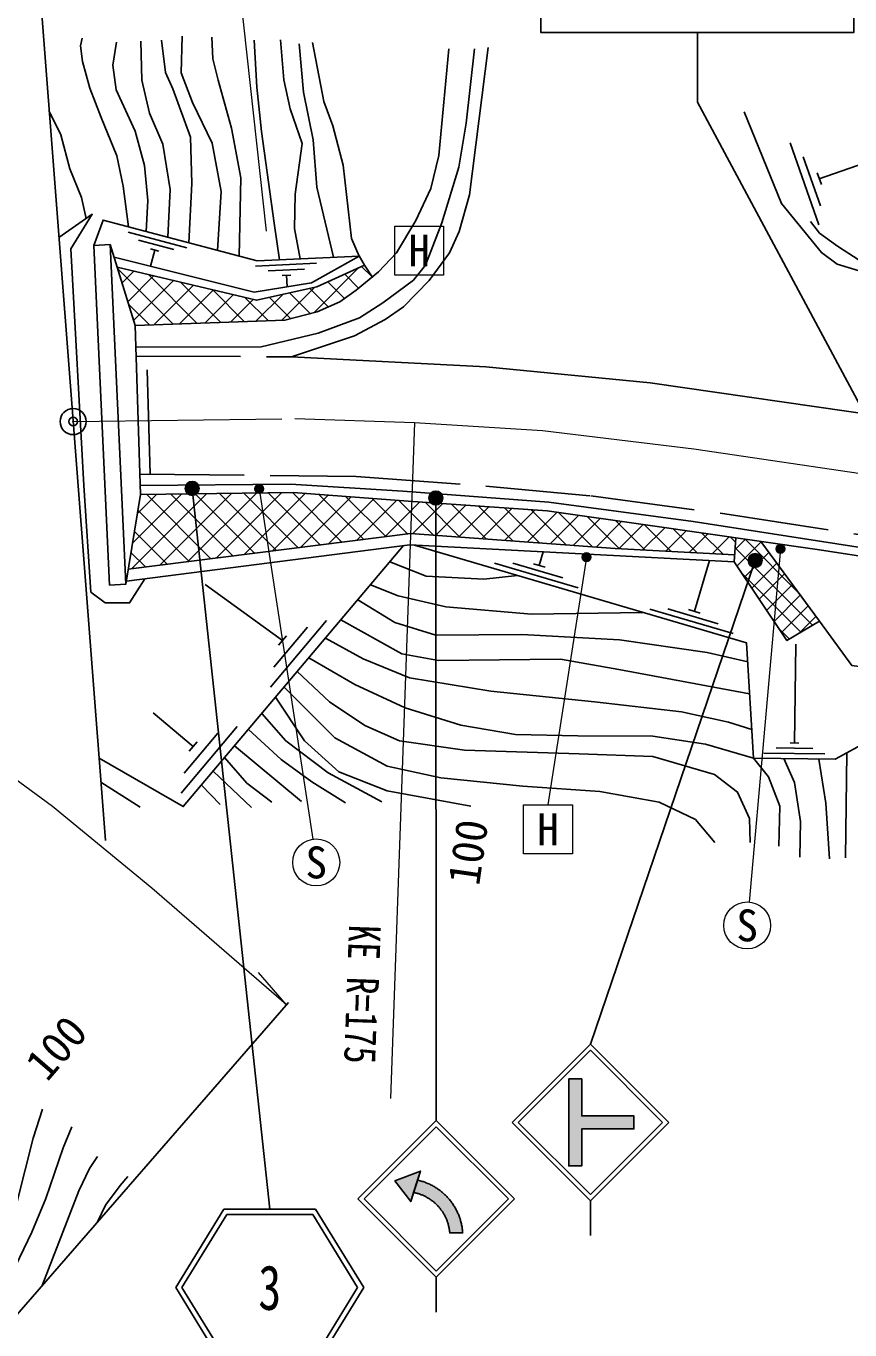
# Model space of a CAD drawing. Units: millimetres at full size, sheet at 1:1000; details may follow other scales. Extents: x 40000 to 680000, y 20000 to 380000.
# Drawn here: x 267848 to 315201, y 262702 to 337617 of the extents above; entities that cross this region are included whole.
import ezdxf
from ezdxf.enums import TextEntityAlignment as Align

# ---------------------------------------------------------------- set-up
doc = ezdxf.new("R2010")
doc.units = ezdxf.units.MM
doc.header["$LTSCALE"] = 1000
doc.header["$PDMODE"] = 32
doc.header["$PDSIZE"] = 500
doc.linetypes.add('CHAIN', pattern=[18.5, 12, -1.5, 3.5, -1.5])
doc.linetypes.add('DASHED', pattern=[7.5, 6, -1.5])
for name, color, linetype, lineweight in [('M-BGD', 7, 'Continuous', 25), ('M-BMK', 2, 'CHAIN', 13), ('M-BMK-OTRS', 5, 'Continuous', 25), ('M-BMK-SRVR', 3, 'Continuous', 25), ('M-STR-HTXT', 7, 'Continuous', 13), ('M-STR-STRC', 7, 'Continuous', 25)]:
    doc.layers.add(name, color=color, linetype=linetype, lineweight=lineweight)
doc.layers.add('M-OTRS', color=6, linetype='Continuous')
doc.styles.add('ＭＳ ゴシック', font='')
doc.styles.get('ＭＳ ゴシック').set_extended_font_data('MS Gothic')

msp = doc.modelspace()

# ---------------------------------------------------------------- hatches: boundary and pattern name
at = {"layer": 'M-STR-STRC'}
for points in [[(277059, 310839, -1), (277734, 311269, -1)], [(281463, 311150, -1), (281024, 310911, -0.41421), (281124, 311250, -0.41421)], [(291060, 310286, -1), (291735, 310715, -1)], [(300277, 307221, -1), (299838, 306982, -0.41421), (299938, 307321, -0.41421)], [(309420, 306692, -1), (310095, 307121, -1)], [(311422, 307698, -1), (310983, 307459, -0.41421), (311083, 307798, -0.41421)], [(299035, 272127), (299785, 272127), (299785, 274252), (302785, 274252), (302785, 275002), (299785, 275002), (299785, 277127), (299035, 277127)], [(290352, 271309), (290518, 271828), (289048, 271264), (289959, 270080), (290125, 270599), (290125, 270599)], [(290356, 271322), (290356, 271322), (290518, 271828), (289048, 271264), (289959, 270080), (290125, 270599), (290125, 270599)], [(292542, 269660), (292514, 269711), (292485, 269761), (292455, 269811), (292424, 269860), (292392, 269909), (292359, 269957), (292326, 270004), (292292, 270051), (292257, 270097), (292221, 270143), (292184, 270188), (292146, 270232), (292108, 270276), (292069, 270319), (292029, 270361), (291989, 270403), (291948, 270444), (291906, 270484), (291863, 270523), (291820, 270562), (291776, 270600), (291731, 270637), (291686, 270674), (291640, 270709), (291594, 270744), (291547, 270778), (291499, 270811), (291451, 270843), (291402, 270875), (291353, 270905), (291303, 270935), (291252, 270964), (291201, 270992), (291150, 271019), (291098, 271045), (291046, 271070), (290993, 271095), (290940, 271118), (290887, 271141), (290833, 271162), (290778, 271183), (290724, 271203), (290669, 271221), (290614, 271239), (290558, 271256), (290502, 271272), (290446, 271286), (290390, 271300), (290352, 271309), (290125, 270599), (290125, 270599), (290129, 270598), (290173, 270589), (290217, 270579), (290261, 270568), (290305, 270557), (290348, 270545), (290391, 270532), (290434, 270518), (290477, 270503), (290520, 270488), (290562, 270472), (290604, 270455), (290645, 270438), (290687, 270420), (290728, 270401), (290768, 270381), (290809, 270361), (290849, 270340), (290888, 270318), (290927, 270296), (290966, 270273), (291004, 270249), (291042, 270225), (291080, 270199), (291117, 270174), (291154, 270147), (291190, 270120), (291225, 270093), (291261, 270064), (291295, 270036), (291329, 270006), (291363, 269976), (291396, 269945), (291429, 269914), (291461, 269882), (291492, 269850), (291523, 269817), (291554, 269784), (291583, 269750), (291613, 269715), (291641, 269681), (291669, 269645), (291696, 269609), (291723, 269573), (291749, 269536), (291774, 269499), (291799, 269461), (291823, 269423), (291847, 269384), (291869, 269345), (291891, 269306), (291913, 269266), (291933, 269226), (291953, 269185), (291973, 269145), (291991, 269103), (292009, 269062), (292026, 269020), (292042, 268978), (292058, 268936), (292073, 268893), (292087, 268850), (292100, 268807), (292113, 268764), (292125, 268720), (292136, 268677), (292146, 268633), (292156, 268589), (292165, 268544), (292173, 268500), (292180, 268455), (292186, 268411), (292192, 268366), (292197, 268321), (292201, 268276), (292944, 268277), (292940, 268335), (292935, 268393), (292929, 268451), (292921, 268508), (292913, 268566), (292904, 268623), (292893, 268680), (292882, 268737), (292870, 268794), (292857, 268851), (292842, 268907), (292827, 268963), (292811, 269019), (292794, 269074), (292776, 269129), (292757, 269184), (292736, 269239), (292715, 269293), (292694, 269347), (292671, 269400), (292647, 269453), (292622, 269505), (292596, 269558), (292570, 269609)]]:
    msp.add_hatch(color=256, dxfattribs=at).paths.add_polyline_path(points)

# ---------------------------------------------------------------- linework, layer by layer
at = {"layer": 'M-BGD'}
for p, q in [((311766, 330909), (313416, 326189)), ((313441, 328846), (318294, 330542)), ((312521, 330113), (313511, 327281)), ((313326, 329176), (313557, 328515)), ((277090, 324881), (273707, 325779)), ((276337, 324771), (274307, 325310)), ((275245, 324750), (274997, 323816)), ((275482, 324688), (275008, 324813)), ((276304, 320494), (273104, 323694)), ((284537, 323986), (281041, 323816)), ((283853, 323652), (281755, 323550)), ((284379, 321149), (286953, 323723)), ((287736, 323204), (287135, 323805)), ((287295, 323878), (287746, 323212)), ((273362, 322859), (274037, 323535)), ((273696, 321779), (275181, 323264)), ((274029, 320698), (276325, 322994)), ((277672, 320540), (274876, 323337)), ((279040, 320587), (276727, 322899)), ((283063, 323313), (282574, 323290)), ((282818, 323302), (282851, 322631)), ((286145, 321967), (285190, 322922)), ((286961, 322565), (286162, 323364)), ((275201, 320456), (277469, 322724)), ((276665, 320506), (278613, 322454)), ((278129, 320556), (279757, 322184)), ((280408, 320633), (278579, 322462)), ((281057, 320655), (282601, 322199)), ((282521, 320705), (284420, 322603)), ((284186, 321098), (282996, 322287)), ((285215, 321483), (284153, 322544)), ((274937, 320447), (273736, 321648)), ((279593, 320605), (280901, 321913)), ((281776, 320679), (280430, 322025)), ((283067, 320802), (281839, 322030)), ((273911, 306438), (278221, 310748)), ((273965, 307906), (276788, 310729)), ((274238, 309593), (275354, 310709)), ((278471, 307013), (274783, 310701)), ((275530, 306642), (279655, 310768)), ((279727, 307172), (276178, 310720)), ((277148, 306846), (281089, 310787)), ((280983, 307330), (277574, 310739)), ((278766, 307051), (282522, 310807)), ((282238, 307489), (278969, 310758)), ((283494, 307647), (280364, 310777)), ((280385, 307255), (283895, 310765)), ((284750, 307805), (281759, 310796)), ((282003, 307459), (285212, 310668)), ((286006, 307964), (283155, 310815)), ((283621, 307663), (286529, 310571)), ((287262, 308122), (284677, 310707)), ((285240, 307867), (287846, 310473)), ((288517, 308281), (286204, 310595)), ((286858, 308071), (289163, 310376)), ((289773, 308439), (287731, 310482)), ((289985, 309642), (289257, 310369)), ((289990, 309789), (290482, 310281)), ((290067, 308452), (291802, 310187)), ((292787, 308254), (290781, 310259)), ((294312, 308143), (292304, 310151)), ((277215, 306855), (274271, 309799)), ((288477, 308276), (289990, 309789)), ((291262, 308365), (289985, 309642)), ((291385, 308356), (293122, 310093)), ((292703, 308260), (294443, 309999)), ((295838, 308031), (293826, 310043)), ((294022, 308164), (295763, 309905)), ((295340, 308068), (297083, 309811)), ((297363, 307920), (295349, 309935)), ((296658, 307972), (298366, 309679)), ((298888, 307809), (296871, 309826)), ((297976, 307876), (299603, 309503)), ((300414, 307698), (298444, 309668)), ((301934, 307592), (300093, 309433)), ((299294, 307780), (300841, 309326)), ((300613, 307684), (302079, 309150)), ((303429, 307512), (301742, 309198)), ((301935, 307592), (303317, 308973)), ((303277, 307520), (304553, 308796)), ((304923, 307432), (303392, 308963)), ((306417, 307351), (305043, 308726)), ((275959, 306697), (274074, 308582)), ((304619, 307448), (305790, 308619)), ((305962, 307376), (307027, 308441)), ((307912, 307271), (306694, 308489)), ((307304, 307304), (308263, 308263)), ((308627, 307971), (308345, 308252)), ((308542, 306834), (308644, 308209)), ((308594, 307533), (309191, 308130)), ((308708, 306586), (310097, 307975)), ((312226, 305078), (309171, 308133)), ((310076, 308003), (313442, 303424)), ((274704, 306538), (273877, 307364)), ((297344, 306621), (297576, 307409)), ((313052, 303192), (308602, 307642)), ((309134, 305952), (310546, 307364)), ((294776, 306752), (299573, 305339)), ((295820, 306757), (298698, 305909)), ((297008, 306720), (297680, 306522)), ((306266, 303992), (307125, 306908)), ((309559, 305317), (310995, 306753)), ((312387, 302796), (308934, 306249)), ((309985, 304682), (311445, 306141)), ((282589, 302319), (278147, 305539)), ((310411, 304047), (311894, 305530)), ((310837, 303413), (312343, 304919)), ((311263, 302778), (312793, 304307)), ((281893, 299635), (285118, 303456)), ((303698, 304123), (308495, 302710)), ((304742, 304128), (307620, 303280)), ((305930, 304091), (306602, 303893)), ((312275, 302729), (313242, 303696)), ((282080, 300786), (284015, 303078)), ((311722, 302400), (311097, 303025)), ((282363, 302052), (282814, 302587)), ((312016, 296424), (312097, 302103)), ((277450, 296231), (275157, 298166)), ((276754, 293546), (279979, 297367)), ((276941, 294697), (278876, 296990)), ((277224, 295963), (277675, 296498)), ((283685, 293064), (279833, 296264)), ((310961, 296139), (313061, 296109)), ((311771, 296427), (312261, 296420)), ((310257, 295849), (313757, 295799)), ((315025, 295856), (314937, 289835)), ((280814, 292725), (278598, 294801)), ((272153, 294182), (274399, 292743)), ((279006, 292883), (277923, 294001))]:
    msp.add_line(p, q, dxfattribs=at)
at = {"layer": 'M-BGD', "linetype": 'DASHED'}
for p, q in [((274170, 318651), (283104, 318615)), ((274985, 311868), (274779, 318648))]:
    msp.add_line(p, q, dxfattribs=at)
at = {"layer": 'M-BGD'}
for points in [[(273743, 326080), (273426, 328417), (273070, 330160), (272158, 332372), (271518, 334052), (271091, 335578), (270985, 336488), (271069, 336922)], [(273046, 336688), (272842, 335363), (273026, 333957), (274127, 331573), (274657, 329597), (274840, 327600), (274752, 325812)], [(274453, 336749), (274494, 334507), (274942, 332612), (275717, 330840), (276125, 328231), (275997, 325482)], [(277195, 325164), (277369, 328568), (277308, 331237), (276288, 334016), (275860, 334953), (275635, 336807)], [(276818, 337032), (276757, 334933), (277409, 333221), (278551, 330898), (279061, 328106), (278859, 324722)], [(280093, 324395), (280183, 328895), (279653, 331748), (278898, 334507), (278592, 335730), (278531, 336973)], [(280957, 336810), (281120, 334100), (281387, 331567), (282101, 326290), (282406, 324183)], [(283608, 324241), (283283, 325984), (283324, 327961), (283711, 330874), (283018, 332871), (282671, 334531), (282467, 336833)], [(283104, 318615), (286727, 319820), (288491, 320753), (289549, 321494), (291022, 322993), (292186, 324588), (292748, 325811), (293340, 327919), (294400, 336389)], [(283547, 336589), (283792, 333817), (284342, 331087), (284569, 328368), (285526, 324334)], [(286987, 324405), (286546, 325413), (286077, 329631), (285486, 331893), (284955, 333286), (284302, 336668)], [(274116, 320419), (282722, 320712), (284582, 321202), (285877, 321776), (286816, 322445), (288101, 323505), (289140, 324592), (290250, 326452), (291111, 328286), (291563, 330180), (292145, 336301)], [(274154, 319169), (281360, 319195), (284633, 319976), (287005, 320851), (288363, 321713), (290107, 323016), (290815, 323877), (291741, 326308), (292725, 329502), (293138, 332031), (293621, 336304)], [(317948, 334018), (318863, 331151), (321242, 329088), (327490, 325630), (324596, 319914), (321681, 322291), (318756, 322992), (316965, 323641), (315735, 324176), (314484, 324968), (313454, 325719), (312935, 326393)], [(269177, 332735), (269837, 331362), (270358, 329421), (271026, 327758), (271299, 326557)], [(318039, 315741), (323273, 319703), (320810, 321797), (319473, 322406), (316556, 323305), (314462, 323932), (313566, 324600), (311260, 327425), (309119, 332697)], [(269738, 325471), (271652, 326802), (270421, 324824), (271169, 311216), (271561, 305093), (272385, 304470), (273801, 304470), (274683, 305860)], [(271738, 325018), (272277, 326469), (281126, 324120), (286987, 324405), (284261, 322857), (280961, 322329), (272905, 324338)], [(272681, 325062), (274116, 320419), (274416, 310696), (273582, 305542)], [(273084, 323760), (281102, 321866), (284554, 322633), (287295, 323878), (286994, 324409)], [(283104, 318615), (294274, 318045), (303721, 317114), (316998, 315194)], [(274400, 311211), (283046, 311299), (289497, 310889), (297894, 310259), (306184, 309148), (316177, 307598)], [(274416, 310696), (283204, 310816), (289807, 310329), (297793, 309761), (303584, 308935), (313325, 307537), (325186, 305730)], [(273724, 306415), (289944, 308461), (301699, 307605), (308572, 307236)], [(272048, 295549), (276883, 292768), (289539, 307763)], [(273612, 305723), (289906, 307810), (308542, 306834)], [(290170, 307797), (309261, 302171), (309653, 295557), (314353, 295490), (332307, 305271)], [(288763, 306843), (290844, 306016), (294160, 305840), (296098, 306050)], [(308542, 306834), (311575, 302313), (313442, 303424)], [(313442, 303424), (315307, 300887), (320475, 300172), (321409, 306305)], [(303301, 303927), (296899, 303831), (291975, 304258), (289236, 304886), (287646, 305520)], [(286911, 304650), (289035, 303354), (291397, 302626), (296346, 302651), (301949, 302349), (306999, 301621), (309325, 301090)], [(309433, 299259), (301924, 300642), (298557, 301244), (291548, 301169), (289437, 301546), (285945, 303505)], [(285051, 302445), (287226, 301270), (289889, 300165), (294562, 299411), (300517, 298784), (305517, 298206), (308230, 297628), (309555, 297204)], [(311119, 290488), (311169, 292798), (310516, 294481), (309653, 295557), (306894, 296367), (303874, 296819), (299553, 296845), (295977, 296920), (292836, 297448), (289646, 298452), (286749, 299788), (284105, 301325)], [(283429, 300524), (285294, 298783), (287328, 297428), (289317, 296547), (293046, 296005), (299646, 295801), (303873, 295643), (307409, 294623), (308743, 293606), (309421, 292093), (309466, 290715)], [(282189, 299055), (283850, 296543), (285816, 294759), (288596, 293674), (293411, 292793)], [(307432, 290715), (306324, 292025), (304245, 293019), (300832, 293629), (296401, 293945), (291693, 294420), (288596, 295098), (285590, 296724), (282682, 299639)], [(288302, 293042), (285206, 294714), (282787, 296543), (281405, 298126)], [(280627, 297204), (282509, 295481), (284272, 294194), (286216, 292996)], [(279259, 295584), (280543, 294126), (281967, 293019)], [(311395, 295532), (312023, 294154), (312350, 291919), (312325, 289860)], [(314033, 289760), (313807, 292974), (313405, 295504)], [(268800, 275379), (268253, 273722), (267339, 270086), (266889, 268470), (266269, 266978), (265559, 265626), (264533, 264006), (263435, 262405)], [(265618, 262737), (267005, 265877), (268186, 268317), (268978, 270249), (269972, 273163), (270480, 274362)], [(268774, 265259), (269729, 267734), (270885, 270687), (271503, 271968), (271953, 272667)], [(271950, 268906), (272419, 269875), (273257, 271001), (273697, 271510)]]:
    msp.add_lwpolyline(points, dxfattribs=at)
msp.add_lwpolyline([(272639, 305498), (271738, 325018), (272681, 325062), (273582, 305542)], close=True, dxfattribs=at)
at = {"layer": 'M-BGD', "linetype": 'DASHED'}
msp.add_lwpolyline([(274380, 311874), (286820, 311740), (294276, 311190), (300301, 310618), (308015, 309597), (316255, 308322)], dxfattribs=at)
at = {"layer": 'M-BMK'}
msp.add_lwpolyline([(270554, 314893), (283293, 315061), (290170, 314835), (297536, 314378), (306231, 313319), (331945, 309552), (369736, 303837), (426529, 295537), (469524, 289034), (504576, 283833), (524831, 281193), (533049, 280390), (541549, 280086), (550298, 279952), (558766, 280153), (562585, 280474), (569232, 281309)], dxfattribs=at)
at = {"layer": 'M-BMK-OTRS'}
for p, q in [((268245, 344801), (272413, 290825)), ((239826, 232020), (282934, 281518))]:
    msp.add_line(p, q, dxfattribs=at)
at = {"layer": 'M-BMK-SRVR'}
msp.add_circle((270554, 314893), 750, dxfattribs=at)
at = {"layer": 'M-OTRS'}
msp.add_point((270554, 314893), dxfattribs=at)
at = {"layer": 'M-STR-HTXT'}
for p, q in [((279561, 344905), (281641, 325827)), ((290170, 314835), (288788, 276002)), ((281244, 311031), (284323, 290896)), ((311203, 307578), (309413, 287289)), ((300058, 307101), (297842, 292876)), ((282814, 281379), (281199, 283229))]:
    msp.add_line(p, q, dxfattribs=at)
msp.add_lwpolyline([(282814, 281379), (275073, 288080), (269362, 292780), (259875, 299720), (251960, 304863), (244330, 309444), (238861, 312480), (227600, 317910), (219298, 321622), (211860, 324469), (197311, 329304), (186178, 332219), (169553, 335349), (160191, 336188), (144601, 336267), (132574, 335543), (115413, 333639), (102362, 331114), (90903, 328168), (78441, 324155), (62740, 317773)], dxfattribs=at)
for points in [[(289034, 326127), (291846, 326127), (291846, 323314), (289034, 323314)], [(296436, 292876), (299248, 292876), (299248, 290063), (296436, 290063)]]:
    msp.add_lwpolyline(points, close=True, dxfattribs=at)
for centre in [(284527, 289562), (309294, 285944)]:
    msp.add_circle(centre, 1350, dxfattribs=at)
at = {"layer": 'M-STR-STRC'}
for p, q in [((306432, 333254), (306432, 337275)), ((315777, 315857), (306432, 333254)), ((277396, 311054), (281856, 269637)), ((291398, 310500), (291424, 274731)), ((309758, 306906), (300286, 279128)), ((295786, 274628), (300286, 279128)), ((296140, 274628), (300286, 278774)), ((304786, 274627), (300286, 279128)), ((304433, 274627), (300286, 278774)), ((299035, 277127), (299785, 277127)), ((299035, 277127), (299035, 272127)), ((299785, 277127), (299785, 275002)), ((299785, 275002), (302785, 275002)), ((302785, 275002), (302785, 274252)), ((286924, 270231), (291424, 274731)), ((287278, 270231), (291424, 274377)), ((295925, 270231), (291424, 274731)), ((295571, 270231), (291424, 274377)), ((295786, 274628), (300286, 270127)), ((296140, 274628), (300286, 270481)), ((299785, 274252), (302785, 274252)), ((299785, 274252), (299785, 272127)), ((300286, 270481), (304433, 274627)), ((300286, 270127), (304786, 274627)), ((299035, 272127), (299785, 272127)), ((290518, 271828), (289048, 271264)), ((289048, 271264), (289959, 270080)), ((289959, 270080), (290518, 271828)), ((286924, 270231), (291424, 265730)), ((287278, 270231), (291424, 266084)), ((291424, 266084), (295571, 270231)), ((291425, 265731), (295925, 270231)), ((300286, 270127), (300286, 268127)), ((279220, 269637), (276456, 265137)), ((279388, 269337), (276808, 265137)), ((279220, 269637), (284492, 269637)), ((279388, 269337), (284324, 269337)), ((286904, 265137), (284324, 269337)), ((287256, 265137), (284492, 269637)), ((292944, 268277), (292201, 268276)), ((291424, 265730), (291424, 263730)), ((276456, 265137), (279220, 260637)), ((276808, 265137), (279388, 260937)), ((284324, 260937), (286904, 265137)), ((284492, 260637), (287256, 265137))]:
    msp.add_line(p, q, dxfattribs=at)
for points in [[(297432, 342177), (315433, 342177), (315433, 337251), (297432, 337251)], [(299035, 277127), (299785, 277127), (299785, 275002), (302785, 275002), (302785, 274252), (299785, 274252), (299785, 272127), (299035, 272127)], [(290518, 271828), (289048, 271264), (289959, 270080)], [(290518, 271828), (289048, 271264), (289959, 270080)], [(290352, 271309), (290518, 271828), (289048, 271264), (289959, 270080), (290125, 270599)], [(290352, 271309), (290125, 270599), (290125, 270599), (290129, 270598), (290173, 270589), (290217, 270579), (290261, 270568), (290305, 270557), (290348, 270545), (290391, 270532), (290434, 270518), (290477, 270503), (290520, 270488), (290562, 270472), (290604, 270455), (290645, 270438), (290687, 270420), (290728, 270401), (290768, 270381), (290809, 270361), (290849, 270340), (290888, 270318), (290927, 270296), (290966, 270273), (291004, 270249), (291042, 270225), (291080, 270199), (291117, 270174), (291154, 270147), (291190, 270120), (291225, 270093), (291261, 270064), (291295, 270036), (291329, 270006), (291363, 269976), (291396, 269945), (291429, 269914), (291461, 269882), (291492, 269850), (291523, 269817), (291554, 269784), (291583, 269750), (291613, 269715), (291641, 269681), (291669, 269645), (291696, 269609), (291723, 269573), (291749, 269536), (291774, 269499), (291799, 269461), (291823, 269423), (291847, 269384), (291869, 269345), (291891, 269306), (291913, 269266), (291933, 269226), (291953, 269185), (291973, 269145), (291991, 269103), (292009, 269062), (292026, 269020), (292042, 268978), (292058, 268936), (292073, 268893), (292087, 268850), (292100, 268807), (292113, 268764), (292125, 268720), (292136, 268677), (292146, 268633), (292156, 268589), (292165, 268544), (292173, 268500), (292180, 268455), (292186, 268411), (292192, 268366), (292197, 268321), (292201, 268276), (292201, 268276), (292944, 268277), (292944, 268277), (292940, 268335), (292935, 268393), (292929, 268451), (292921, 268508), (292913, 268566), (292904, 268623), (292893, 268680), (292882, 268737), (292870, 268794), (292857, 268851), (292842, 268907), (292827, 268963), (292811, 269019), (292794, 269074), (292776, 269129), (292757, 269184), (292736, 269239), (292715, 269293), (292694, 269347), (292671, 269400), (292647, 269453), (292622, 269505), (292596, 269558), (292570, 269609), (292542, 269660), (292514, 269711), (292485, 269761), (292455, 269811), (292424, 269860), (292392, 269909), (292359, 269957), (292326, 270004), (292292, 270051), (292257, 270097), (292221, 270143), (292184, 270188), (292146, 270232), (292108, 270276), (292069, 270319), (292029, 270361), (291989, 270403), (291948, 270444), (291906, 270484), (291863, 270523), (291820, 270562), (291776, 270600), (291731, 270637), (291686, 270674), (291640, 270709), (291594, 270744), (291547, 270778), (291499, 270811), (291451, 270843), (291402, 270875), (291353, 270905), (291303, 270935), (291252, 270964), (291201, 270992), (291150, 271019), (291098, 271045), (291046, 271070), (290993, 271095), (290940, 271118), (290887, 271141), (290833, 271162), (290778, 271183), (290724, 271203), (290669, 271221), (290614, 271239), (290558, 271256), (290502, 271272), (290446, 271286), (290390, 271300)]]:
    msp.add_lwpolyline(points, close=True, dxfattribs=at)
for centre, radius in [((277396, 311054), 400), ((281244, 311031), 250), ((291398, 310500), 400), ((300058, 307101), 250), ((309758, 306906), 400), ((311203, 307578), 250)]:
    msp.add_circle(centre, radius, dxfattribs=at)

# ---------------------------------------------------------------- texts
at = {"layer": 'M-BGD', "style": 'ＭＳ ゴシック'}
for rotation, p in [(81.861, (294693, 289945)), (49.223, (270689, 277960))]:
    msp.add_text('100', height=1833, rotation=rotation, dxfattribs=at).set_placement(p, align=Align.BOTTOM_CENTER)
at = {"layer": 'M-STR-HTXT', "style": 'ＭＳ ゴシック'}
for s, p in [('H', (290440, 324721)), ('H', (297842, 291470)), ('S', (284527, 289562)), ('S', (309294, 285944))]:
    msp.add_text(s, height=1833, dxfattribs=at).set_placement(p, align=Align.MIDDLE_CENTER)
at = {"layer": 'M-STR-HTXT', "style": 'ＭＳ ゴシック', "width": 0.8}
msp.add_text('KE R=175', height=1833, rotation=267.962, dxfattribs=at).set_placement((285721, 282037), align=Align.BOTTOM_CENTER)
at = {"layer": 'M-STR-STRC', "style": 'ＭＳ ゴシック', "width": 0.75}
msp.add_text('3', height=2566, dxfattribs=at).set_placement((281856, 265137), align=Align.MIDDLE_CENTER)

doc.saveas('drawing.dxf')
